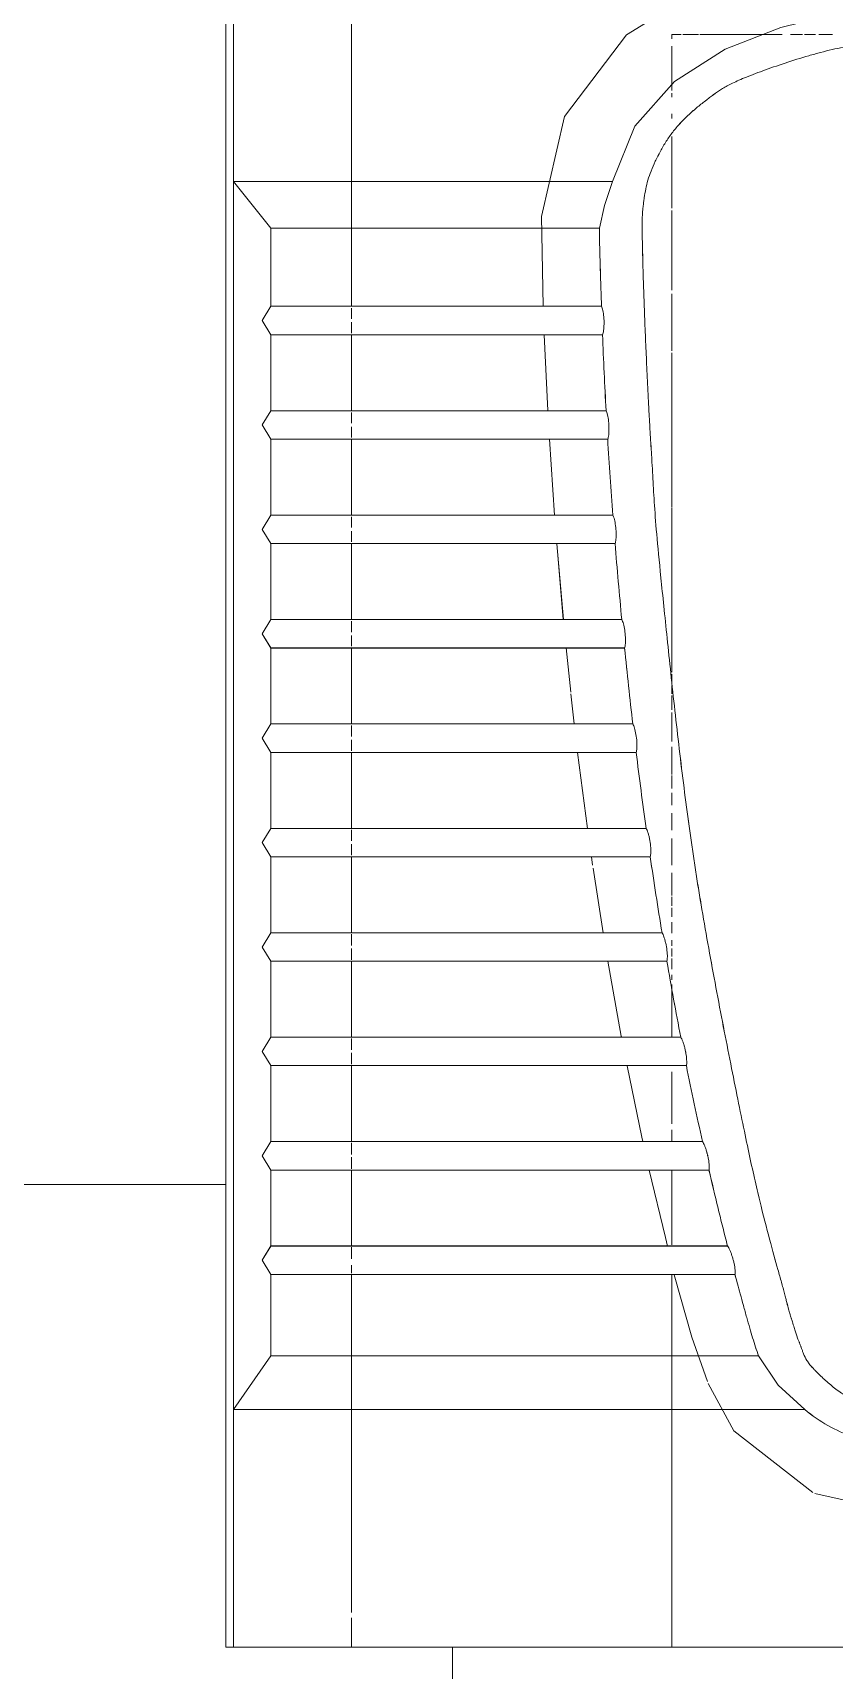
# Model space of a CAD drawing. Header units: millimetres. Extents: x -4000 to 187956, y -58990 to 162485.
# Drawn here: x 1591 to 1847, y 76545 to 77068 of the extents above; entities that cross this region are included whole.
import ezdxf

# ---------------------------------------------------------------- set-up
doc = ezdxf.new("R2010")
doc.units = ezdxf.units.MM
for name, color, linetype, lineweight in [('A-FLOR', 192, 'Continuous', 13), ('A-FLOR-PATT', 8, 'Continuous', 13), ('P-SANR-FIXT', 6, 'Continuous', 9)]:
    doc.layers.add(name, color=color, linetype=linetype, lineweight=lineweight)

# ---------------------------------------------------------------- blocks, each defined once
blk = doc.blocks.new('WCPan-SquattingPan-Vitra-ArkitektSeries-5952 - CMPX502N-V792-0_000')
at = {"layer": 'P-SANR-FIXT', "color": 252}
for p, q in [((-252.96, 212.38), (-252.96, -390.25)), ((-252.96, -390.25), (-250.56, -390.25))]:
    blk.add_line(p, q, dxfattribs=at)
at = {"layer": 'P-SANR-FIXT', "color": 250}
for p, q in [((-250.56, 212.38), (-250.56, 77.95)), ((-238.61, 63.05), (-250.56, 77.95)), ((-250.56, 77.95), (-250.56, -314.32)), ((-250.56, 77.95), (-129.51, 77.95)), ((-133.65, 63.05), (-238.61, 63.05)), ((-238.61, 63.05), (-238.61, 38.12)), ((-133, 38.12), (-238.61, 38.12)), ((-238.61, 29.03), (-132.67, 29.03)), ((-238.61, 29.03), (-238.61, 4.77)), ((-131.54, 4.77), (-238.61, 4.77)), ((-238.61, -4.33), (-131.02, -4.33)), ((-238.61, -4.33), (-238.61, -28.59)), ((-129.37, -28.59), (-238.61, -28.59)), ((-238.61, -37.68), (-128.66, -37.68)), ((-238.61, -37.68), (-238.61, -61.94)), ((-126.53, -61.94), (-238.61, -61.94)), ((-238.61, -71.04), (-125.64, -71.04)), ((-238.61, -71.04), (-238.61, -95.3)), ((-123, -95.3), (-238.61, -95.3)), ((-238.61, -104.39), (-121.92, -104.39)), ((-238.61, -104.39), (-238.61, -128.65)), ((-118.74, -128.65), (-238.61, -128.65)), ((-238.61, -137.74), (-117.44, -137.74)), ((-238.61, -137.74), (-238.61, -162)), ((-113.66, -162), (-238.61, -162)), ((-238.61, -171.1), (-112.13, -171.1)), ((-238.61, -195.36), (-238.61, -171.1)), ((-107.69, -195.36), (-238.61, -195.36)), ((-238.61, -204.45), (-105.9, -204.45)), ((-238.61, -204.45), (-238.61, -228.71)), ((-100.75, -228.71), (-238.61, -228.71)), ((-238.61, -237.81), (-98.67, -237.81)), ((-238.61, -237.81), (-238.61, -262.07)), ((-92.74, -262.07), (-238.61, -262.07)), ((-238.61, -271.16), (-90.37, -271.16)), ((-238.61, -271.16), (-238.61, -297.17)), ((-250.56, -314.32), (-238.61, -297.17)), ((-238.61, -297.17), (-82.82, -297.17)), ((-250.56, -390.25), (-250.56, -314.32)), ((-250.56, -314.32), (-68.02, -314.32)), ((250.56, -390.25), (-250.56, -390.25))]:
    blk.add_line(p, q, dxfattribs=at)
at = {"layer": 'P-SANR-FIXT', "color": 253}
for p, q in [((-212.88, 38.12), (-212.88, 199.94)), ((-110.49, 92.35), (-110.49, 78.62)), ((-110.49, 78.62), (-110.49, 69.46)), ((-110.49, 68.7), (-110.49, 43.23)), ((-110.49, 42.11), (-110.49, 23.87)), ((-212.88, 34.16), (-212.88, 37.56)), ((-212.88, 29.59), (-212.88, 33)), ((-212.88, 4.77), (-212.88, 29.03)), ((-150.15, 4.79), (-151.27, 29.02)), ((-110.49, 23.26), (-110.49, -26.01)), ((-212.88, 0.8), (-212.88, 4.22)), ((-212.88, -3.77), (-212.88, -0.35)), ((-212.88, -28.59), (-212.88, -4.33)), ((-148.01, -28.61), (-149.63, -4.32)), ((-212.88, -32.57), (-212.88, -29.13)), ((-110.49, -26.21), (-110.49, -78.73)), ((-212.88, -37.13), (-212.88, -33.69)), ((-212.88, -61.94), (-212.88, -37.68)), ((-145.19, -61.94), (-147.31, -37.71)), ((-212.88, -65.93), (-212.88, -62.47)), ((-212.88, -70.5), (-212.88, -67.03)), ((-212.88, -95.3), (-212.88, -71.04)), ((-142.84, -85.13), (-144.31, -71.03)), ((-141.71, -95.3), (-142.79, -85.63)), ((-212.88, -99.3), (-212.88, -95.8)), ((-212.88, -103.87), (-212.88, -100.36)), ((-212.88, -128.65), (-212.88, -104.39)), ((-137.5, -128.65), (-140.63, -104.4)), ((-212.88, -132.68), (-212.88, -129.14)), ((-212.88, -137.24), (-212.88, -133.7)), ((-212.88, -162), (-212.88, -137.74)), ((-135.84, -140.38), (-136.22, -137.75)), ((-132.5, -162.01), (-135.69, -141.39)), ((-212.88, -166.05), (-212.88, -162.47)), ((-212.88, -170.61), (-212.88, -167.03)), ((-212.88, -195.13), (-212.88, -171.1)), ((-212.88, -199.43), (-212.88, -195.8)), ((-212.88, -203.99), (-212.88, -200.36)), ((-212.88, -228.71), (-212.88, -204.45)), ((-212.88, -232.8), (-212.88, -229.13)), ((-212.88, -237.36), (-212.88, -233.69)), ((-212.88, -262.07), (-212.88, -237.81)), ((-212.88, -266.18), (-212.88, -262.47)), ((-212.88, -270.74), (-212.88, -268.13)), ((-212.88, -379.12), (-212.88, -271.16)), ((-110.49, -271.16), (-110.49, -304.54)), ((-110.49, -304.63), (-110.49, -390.25)), ((-212.88, -390.25), (-212.88, -380.81))]:
    blk.add_line(p, q, dxfattribs=at)
at = {"layer": 'P-SANR-FIXT', "color": 254}
for p, q in [((-110.49, 124.95), (-110.49, 123.57)), ((-110.49, 124.95), (-107.53, 124.95)), ((-110.49, 121.25), (-110.49, 109)), ((-107.06, 124.95), (-102.01, 124.95)), ((-101.59, 124.95), (-75.34, 124.95)), ((-72.67, 124.95), (-68.79, 124.95)), ((-68.19, 124.95), (-64.64, 124.95)), ((-63.54, 124.95), (-59.19, 124.95)), ((-110.49, 108.75), (-110.49, 107.04)), ((-110.49, 106.17), (-110.49, 104.9)), ((-110.49, 99.61), (-110.49, 98.13)), ((-110.49, -79.39), (-110.49, -81.79)), ((-110.49, -82.98), (-110.49, -85.63)), ((-110.49, -86.21), (-110.49, -90.81)), ((-110.49, -91.6), (-110.49, -100.9)), ((-110.49, -102.62), (-110.49, -111.48)), ((-110.49, -111.78), (-110.49, -115.92)), ((-110.49, -117.29), (-110.49, -121.28)), ((-110.49, -123.78), (-110.49, -129.27)), ((-110.49, -131.88), (-110.49, -140.37)), ((-110.49, -142.85), (-110.49, -150.05)), ((-110.49, -150.57), (-110.49, -153.42)), ((-110.49, -154.08), (-110.49, -156.95)), ((-110.49, -158.63), (-110.49, -162.15)), ((-110.49, -164.33), (-110.49, -166.2)), ((-110.49, -167.05), (-110.49, -169.56)), ((-110.49, -170.26), (-110.49, -171.53)), ((-110.49, -171.53), (-110.49, -173.64)), ((-110.49, -175.41), (-110.49, -177.07)), ((-110.49, -178.52), (-110.49, -179.97)), ((-110.49, -180.29), (-110.49, -195.13)), ((-110.49, -206.41), (-110.49, -223.02)), ((-110.49, -225), (-110.49, -228.71)), ((-110.49, -237.81), (-110.49, -261.67)), ((-212.88, -390.25), (-252.96, -390.25)), ((-110.49, -390.25), (-212.88, -390.25)), ((-110.49, -390.25), (110.55, -390.25))]:
    blk.add_line(p, q, dxfattribs=at)
at = {"layer": 'P-SANR-FIXT', "color": 253, "flags": 128}
for points in [[(-151.63, 38.12), (-152.19, 66.81), (-144.85, 98.72), (-125.05, 124.81), (-97.11, 142.05), (-66.3, 151.6)], [(-126.66, -195.13), (-126.68, -195.02), (-130.99, -171.1)], [(-119.78, -228.72), (-120.1, -227.29), (-124.85, -204.47)], [(-111.93, -262.08), (-112.6, -259.38), (-117.74, -237.83)], [(-99.18, -305.32), (-104.14, -291.23), (-109.75, -271.26)], [(-65.5, -340.78), (-90.77, -321.15), (-98.92, -305.98)], [(0.01, -348.78), (-32.91, -348.27), (-64.9, -341.07)]]:
    blk.add_lwpolyline(points, dxfattribs=at)
at = {"layer": 'P-SANR-FIXT', "color": 250, "flags": 128}
for points in [[(0, 136.38), (-19.05, 135.95), (-38.22, 134.5), (-57.15, 131.73), (-75.73, 127.21), (-93.56, 120.23), (-109.64, 109.96), (-122.31, 95.64), (-129.51, 77.95)], [(-129.51, 77.95), (-132.07, 70.29), (-133.65, 63.06)], [(-238.61, 38.12), (-241.4, 33.57), (-238.61, 29.03)], [(-238.61, 4.77), (-241.4, 0.22), (-238.61, -4.33)], [(-238.61, -28.59), (-241.4, -33.13), (-238.61, -37.68)], [(-238.61, -61.94), (-241.4, -66.49), (-238.61, -71.04)], [(-238.61, -95.3), (-241.4, -99.84), (-238.61, -104.39)], [(-238.61, -128.65), (-241.4, -133.2), (-238.61, -137.74)], [(-238.61, -162), (-241.4, -166.55), (-238.61, -171.1)], [(-238.61, -195.36), (-241.4, -199.91), (-238.61, -204.45)], [(-238.61, -228.71), (-241.4, -233.26), (-238.61, -237.81)], [(-238.61, -262.07), (-241.4, -266.61), (-238.61, -271.16)], [(-82.82, -297.17), (-76.59, -306.5), (-68.03, -314.31)]]:
    blk.add_lwpolyline(points, dxfattribs=at)
at = {"layer": 'P-SANR-FIXT', "color": 250}
for points, knots in [([(0, -316.53), (-2.57, -316.65), (-6.63, -316.75), (-12.49, -316.73), (-17.03, -316.62), (-22.03, -316.49), (-27.44, -316.33), (-31.89, -316.08), (-35.25, -315.76), (-37.21, -315.49), (-38.69, -315.25), (-40.15, -315), (-42.63, -314.54), (-45.97, -313.77), (-49.1, -312.78), (-51.51, -311.78), (-53.28, -310.94), (-55.05, -309.93), (-57.41, -308.36), (-60.28, -306.11), (-62.85, -303.76), (-64.39, -302.23), (-65.18, -301.4), (-65.73, -300.82), (-66.22, -300.25), (-66.81, -299.51), (-67.67, -298.23), (-68.35, -296.82), (-68.87, -295.48), (-69.15, -294.67), (-69.37, -294.04), (-69.54, -293.58), (-69.69, -293.2), (-69.81, -292.91), (-69.94, -292.61), (-70.09, -292.26), (-70.31, -291.73), (-70.54, -291.12), (-70.78, -290.45), (-70.99, -289.81), (-71.19, -289.15), (-71.39, -288.44), (-71.61, -287.68), (-71.89, -286.73), (-72.14, -285.92), (-72.3, -285.45), (-72.45, -285.02), (-72.63, -284.48), (-72.87, -283.64), (-73.24, -282.3), (-73.68, -280.62), (-74.15, -278.85), (-74.56, -277.26), (-75.02, -275.49), (-75.69, -273.02), (-77.01, -268.32), (-79.26, -260.33), (-81.89, -250.19), (-84.17, -240.47), (-85.92, -232.4), (-87.84, -223.11), (-90.01, -212.53), (-92.31, -201.03), (-94.68, -188.88), (-97.05, -176.38), (-99.34, -163.8), (-101.12, -153.5), (-102.43, -145.49), (-103.34, -139.7), (-104.2, -133.91), (-105.33, -125.94), (-106.67, -115.71), (-108.18, -103.26), (-110.06, -86.83), (-112.11, -67.27), (-114.14, -47.68), (-115.47, -34.04), (-116.07, -25.77), (-116.42, -20.03), (-116.64, -15.92), (-116.84, -12.43), (-117.01, -9.49), (-117.15, -7.15), (-117.31, -4.76), (-117.5, -1.64), (-117.72, 2.21), (-117.96, 6.71), (-118.26, 12.58), (-118.59, 19.7), (-118.95, 27.84), (-119.28, 36.03), (-119.56, 44.17), (-119.79, 51.56), (-119.92, 57.74), (-120.01, 61.98), (-120.06, 64.86), (-120, 66.8), (-119.87, 68.43), (-119.72, 69.84), (-119.54, 71.34), (-119.29, 73.25), (-118.9, 75.6), (-118.22, 78.41), (-117.23, 81.3), (-115.87, 84.42), (-114.24, 87.67), (-112.35, 90.87), (-110.28, 93.84), (-107.97, 96.54), (-105.41, 99.11), (-103.13, 101.12), (-101.25, 102.65), (-100.05, 103.57), (-99.12, 104.27), (-98.24, 104.94), (-96.78, 106.05), (-94.76, 107.48), (-91.77, 109.17), (-87.62, 111.02), (-81.64, 113.31), (-74.48, 115.82), (-68.07, 117.83), (-62.99, 119.24), (-59.33, 120.14), (-55.74, 120.91), (-50.87, 121.81), (-44.72, 122.74), (-37.27, 123.6), (-29.83, 124.31), (-22.41, 124.89), (-12.48, 125.39), (-5, 125.49), (0, 125.43)], [-1, -1, -1, -1, -0.97619, -0.964286, -0.952381, -0.940476, -0.928571, -0.916667, -0.910714, -0.904762, -0.901786, -0.89881, -0.892857, -0.880952, -0.869048, -0.863095, -0.857143, -0.85119, -0.845238, -0.833333, -0.821429, -0.815476, -0.8125, -0.809524, -0.806548, -0.803571, -0.797619, -0.785714, -0.779762, -0.77381, -0.770833, -0.767857, -0.764881, -0.763393, -0.761905, -0.758929, -0.755952, -0.75, -0.744048, -0.738095, -0.732143, -0.72619, -0.720238, -0.714286, -0.708333, -0.702381, -0.696429, -0.690476, -0.684524, -0.678571, -0.672619, -0.669643, -0.666667, -0.66369, -0.660714, -0.654762, -0.642857, -0.630952, -0.625, -0.619048, -0.613095, -0.607143, -0.60119, -0.595238, -0.589286, -0.583333, -0.577381, -0.574405, -0.571429, -0.568452, -0.565476, -0.559524, -0.553571, -0.547619, -0.535714, -0.52381, -0.511905, -0.5, -0.494048, -0.488095, -0.482143, -0.479167, -0.47619, -0.473214, -0.470238, -0.464286, -0.458333, -0.452381, -0.440476, -0.428571, -0.416667, -0.404762, -0.392857, -0.380952, -0.369048, -0.357143, -0.345238, -0.339286, -0.333333, -0.327381, -0.321429, -0.309524, -0.297619, -0.285714, -0.27381, -0.261905, -0.25, -0.238095, -0.22619, -0.214286, -0.202381, -0.196429, -0.190476, -0.1875, -0.184524, -0.178571, -0.166667, -0.154762, -0.142857, -0.130952, -0.119048, -0.107143, -0.10119, -0.095238, -0.089286, -0.083333, -0.071429, -0.059524, -0.047619, -0.035714, -0.02381, 0, 0, 0, 0]), ([(-133.65, 63.06), (-133.65, 61.03), (-133.61, 58.03), (-133.49, 53.87), (-133.37, 49.49), (-133.2, 44.17), (-133.07, 40.1), (-133, 38.12)], [0, 0, 0, 0, 0.25, 0.375, 0.5, 0.75, 1, 1, 1, 1]), ([(-132.67, 29.03), (-132.53, 29.34), (-132.3, 30.29), (-132.15, 32.41), (-132.24, 34.77), (-132.49, 36.52), (-132.77, 37.58), (-132.92, 37.97), (-133, 38.12)], [0, 0, 0, 0, 0.2, 0.4, 0.6, 0.8, 0.9, 1, 1, 1, 1]), ([(-131.02, -4.33), (-130.88, -4.01), (-130.67, -3.06), (-130.57, -0.94), (-130.71, 1.43), (-131, 3.17), (-131.29, 4.22), (-131.45, 4.61), (-131.54, 4.77)], [0, 0, 0, 0, 0.2, 0.4, 0.6, 0.8, 0.9, 1, 1, 1, 1]), ([(-128.66, -37.68), (-128.54, -37.37), (-128.35, -36.41), (-128.29, -34.28), (-128.48, -31.92), (-128.8, -30.18), (-129.12, -29.13), (-129.29, -28.74), (-129.37, -28.59)], [0, 0, 0, 0, 0.2, 0.4, 0.6, 0.8, 0.9, 1, 1, 1, 1]), ([(-125.64, -71.04), (-125.52, -70.72), (-125.34, -69.76), (-125.33, -67.63), (-125.56, -65.26), (-125.92, -63.53), (-126.26, -62.49), (-126.44, -62.1), (-126.53, -61.94)], [0, 0, 0, 0, 0.2, 0.4, 0.6, 0.8, 0.9, 1, 1, 1, 1]), ([(-121.92, -104.39), (-121.8, -104.07), (-121.65, -103.11), (-121.68, -100.97), (-121.97, -98.61), (-122.36, -96.88), (-122.73, -95.84), (-122.91, -95.45), (-123, -95.3)], [0, 0, 0, 0, 0.2, 0.4, 0.6, 0.8, 0.9, 1, 1, 1, 1]), ([(-117.44, -137.74), (-117.33, -137.43), (-117.2, -136.46), (-117.28, -134.31), (-117.57, -132.35), (-117.89, -130.92), (-118.16, -129.97), (-118.45, -129.19), (-118.64, -128.81), (-118.74, -128.65)], [0, 0, 0, 0, 0.2, 0.4, 0.6, 0.7, 0.8, 0.9, 1, 1, 1, 1]), ([(-112.13, -171.1), (-112.03, -170.78), (-111.92, -169.81), (-112.06, -167.65), (-112.4, -165.69), (-112.75, -164.27), (-113.05, -163.33), (-113.36, -162.55), (-113.56, -162.16), (-113.66, -162)], [0, 0, 0, 0, 0.2, 0.4, 0.6, 0.7, 0.8, 0.9, 1, 1, 1, 1]), ([(-105.9, -204.45), (-105.81, -204.13), (-105.73, -203.15), (-105.9, -201.35), (-106.17, -199.82), (-106.42, -198.68), (-106.72, -197.62), (-107.04, -196.68), (-107.37, -195.9), (-107.59, -195.51), (-107.69, -195.36)], [0, 0, 0, 0, 0.2, 0.4, 0.5, 0.6, 0.7, 0.8, 0.9, 1, 1, 1, 1]), ([(-98.67, -237.81), (-98.59, -237.48), (-98.54, -236.5), (-98.77, -234.69), (-99.08, -233.16), (-99.37, -232.03), (-99.7, -230.97), (-100.05, -230.03), (-100.41, -229.26), (-100.64, -228.87), (-100.75, -228.71)], [0, 0, 0, 0, 0.2, 0.4, 0.5, 0.6, 0.7, 0.8, 0.9, 1, 1, 1, 1]), ([(-98.67, -237.81), (-97.73, -241.85), (-96.29, -247.92), (-94.28, -256.05), (-93.25, -260.12), (-92.74, -262.07)], [0, 0, 0, 0, 0.5, 0.75, 1, 1, 1, 1]), ([(-90.37, -271.16), (-90.29, -270.84), (-90.27, -269.84), (-90.56, -268.03), (-90.93, -266.5), (-91.26, -265.37), (-91.62, -264.32), (-92, -263.39), (-92.39, -262.61), (-92.63, -262.22), (-92.74, -262.07)], [0, 0, 0, 0, 0.2, 0.4, 0.5, 0.6, 0.7, 0.8, 0.9, 1, 1, 1, 1]), ([(-90.36, -271.16), (-90.12, -272.1), (-89.59, -274.06), (-88.71, -277.32), (-87.87, -280.39), (-87.13, -283.06), (-86.45, -285.52), (-85.65, -288.38), (-84.44, -292.51), (-83.52, -295.32), (-82.82, -297.17)], [0, 0, 0, 0, 0.125, 0.25, 0.375, 0.4375, 0.5, 0.625, 0.75, 1, 1, 1, 1]), ([(-68.03, -314.31), (-65.74, -316.27), (-60.79, -319.64), (-52.79, -323.22), (-45.65, -325.2), (-39.97, -326.19), (-35.43, -326.72), (-30.78, -327.09), (-26.09, -327.34), (-21.34, -327.5), (-16.54, -327.58), (-12.03, -327.59), (-6.41, -327.54), (-2.54, -327.48), (0, -327.48)], [0, 0, 0, 0, 0.125, 0.25, 0.375, 0.4375, 0.5, 0.5625, 0.625, 0.6875, 0.75, 0.8125, 0.875, 1, 1, 1, 1])]:
    blk.add_open_spline(points, degree=3, knots=knots, dxfattribs=at)
for points in [[(-132.67, 29.03), (-132.51, 24.99), (-132.16, 16.9), (-131.75, 8.81), (-131.54, 4.77)], [(-131.02, -4.33), (-130.78, -8.36), (-130.26, -16.46), (-129.68, -24.55), (-129.37, -28.59)], [(-128.66, -37.68), (-128.34, -41.67), (-127.65, -49.83), (-126.91, -57.92), (-126.53, -61.94)], [(-125.64, -71.04), (-125.23, -75.08), (-124.38, -83.17), (-123.47, -91.26), (-123, -95.3)], [(-121.92, -104.39), (-121.42, -108.44), (-120.4, -116.53), (-119.3, -124.61), (-118.74, -128.65)], [(-117.44, -137.75), (-116.85, -141.8), (-115.62, -149.89), (-114.33, -157.97), (-113.66, -162.01)], [(-112.13, -171.1), (-111.43, -175.15), (-109.99, -183.25), (-108.47, -191.32), (-107.69, -195.36)], [(-105.9, -204.45), (-105.08, -208.51), (-103.41, -216.6), (-101.65, -224.68), (-100.75, -228.71)]]:
    blk.add_open_spline(points, degree=3, dxfattribs=at)
blk = doc.blocks.new('CMF2_NHAXUONG_A_rvt-1-0_000')
at = {"layer": 'A-FLOR-PATT', "lineweight": 9}
h = blk.add_hatch(dxfattribs=at)
h.set_pattern_fill('FP_26', color=252, style=0, pattern_type=2)
h.set_pattern_definition([(270, (159525.1, 137899.7), (600, 4e-14), []), (0, (159525.1, 137899.7), (0, 600), [])])
h.paths.add_polyline_path([(153350, 499.64), (154799.88, 499.64), (154799.88, 5749.54), (153550, 5749.54), (153550, 4899.28), (153349.79, 4899.28), (153349.99, 751.94)])
h.paths.add_polyline_path([(160850.16, 499.64), (165000, 499.64), (165000, 999.28), (165499.79, 999.28), (165499.79, 1749.49), (160850.16, 1749.49), (160850.16, 751.94)])
h.paths.add_polyline_path([(161612.4, 692.63), (161106.49, 692.63), (161106.49, 1295.25), (161612.4, 1295.25), (161612.4, 751.94)])
h.paths.add_polyline_path([(162656.18, 692.63), (162150.27, 692.63), (162150.27, 1295.25), (162656.18, 1295.25), (162656.18, 751.94)])
h.paths.add_polyline_path([(164268.71, 692.63), (164268.71, 1295.25), (164774.62, 1295.25), (164774.62, 692.63)])
h.paths.add_polyline_path([(163221.93, 692.63), (163221.93, 1295.25), (163727.84, 1295.25), (163727.84, 692.63)])
h.paths.add_polyline_path([(153537.16, 761.69), (153537.16, 1267.6), (154139.79, 1267.6), (154139.79, 761.69), (153612.16, 761.69)])
h.paths.add_polyline_path([(153537.16, 1846.69), (153537.16, 2352.6), (154139.79, 2352.6), (154139.79, 1846.69), (153612.16, 1846.69)])
h.paths.add_polyline_path([(154139.79, 2871.7), (153537.16, 2871.7), (153537.16, 3377.61), (154139.79, 3377.61), (154139.79, 2942)])
h.paths.add_polyline_path([(162682.15, 3699.39), (165499.79, 3699.39), (165499.79, 4949.58), (162649.89, 4949.58), (162649.89, 3699.39)])
h.paths.add_polyline_path([(154139.79, 3896.7), (153537.16, 3896.7), (153537.16, 4402.61), (154139.79, 4402.04), (154139.79, 3964.03)])
h.paths.add_polyline_path([(163957.63, 4154.6), (163821.93, 4154.6), (163821.93, 4757.22), (164327.84, 4757.22), (164327.84, 4154.6), (164099.33, 4154.6)])
h.paths.add_polyline_path([(164771.93, 4154.6), (164771.93, 4757.22), (165277.84, 4757.22), (165277.84, 4154.6), (164949.66, 4154.6)])
h.paths.add_polyline_path([(153895.61, 4921.7), (153737.16, 4921.7), (153737.16, 5427.61), (154339.79, 5427.61), (154339.79, 4921.7), (154179.05, 4921.7)])
h.paths.add_polyline_path([(78549.79, 5349.52), (80774.79, 5349.52), (80774.79, 6362.02), (78549.79, 6362.02), (78549.79, 5424.09)])
h.paths.add_polyline_path([(80974.79, 5349.52), (82224.79, 5349.52), (82224.79, 7249.52), (80974.79, 7249.52), (80974.79, 5424.09)])
h.paths.add_polyline_path([(80587.16, 5565.67), (79984.54, 5565.67), (79984.54, 6071.58), (80587.16, 6071.58), (80587.16, 5716.1)])
h.paths.add_polyline_path([(81335.71, 5565.67), (81163.49, 5565.67), (81163.49, 6071.58), (81766.12, 6071.58), (81766.12, 5565.67), (81619.15, 5565.67)])
h.paths.add_polyline_path([(81163.49, 6528.17), (81163.49, 7034.08), (81766.12, 7034.08), (81766.12, 6528.17), (81619.15, 6528.17)])
h.paths.add_polyline_path([(556.14, 15799.64), (4199.78, 15799.64), (4199.78, 17049.64), (499.79, 17049.64), (499.79, 15799.64)])
h.paths.add_polyline_path([(1621.83, 15990.17), (1621.83, 16592.79), (2127.74, 16592.79), (2127.74, 15990.17), (1689.88, 15990.17)])
h.paths.add_polyline_path([(2681.91, 15990.17), (2546.83, 15990.17), (2546.83, 16592.79), (3052.74, 16592.79), (3052.74, 15990.17), (2823.63, 15990.17)])
h.paths.add_polyline_path([(3673.95, 15990.17), (3471.83, 15990.17), (3471.83, 16592.79), (3977.74, 16592.79), (3977.74, 15990.17), (3815.66, 15990.17)])
h.paths.add_polyline_path([(4199.78, 18499.58), (4199.78, 19749.58), (499.79, 19749.58), (499.79, 18499.58), (3957.38, 18499.58)])
h.paths.add_polyline_path([(2546.83, 18954.69), (2546.83, 19557.32), (3052.74, 19557.32), (3052.74, 18954.69), (2823.63, 18954.69)])
h.paths.add_polyline_path([(1973.32, 18954.69), (1621.83, 18954.69), (1621.83, 19557.32), (2127.74, 19557.32), (2127.74, 18954.69)])
h.paths.add_polyline_path([(1202.74, 18954.69), (696.83, 18954.69), (696.83, 19557.32), (1202.74, 19557.32), (1202.74, 19148.52)])
h.paths.add_polyline_path([(1689.88, 19949.58), (4199.78, 19949.58), (4199.78, 21199.58), (499.79, 21199.58), (499.79, 19949.58), (1123.01, 19949.58)])
h.paths.add_polyline_path([(696.83, 20137.56), (696.83, 20740.19), (1202.74, 20740.19), (1202.74, 20137.56), (839.57, 20137.56)])
h.paths.add_polyline_path([(3471.83, 20137.56), (3471.83, 20740.19), (3977.74, 20740.19), (3977.74, 20137.56), (3673.95, 20137.56)])
h.paths.add_polyline_path([(2127.74, 20137.56), (1621.83, 20137.56), (1621.83, 20740.19), (2127.74, 20740.19), (2127.74, 20170.56)])
h.paths.add_polyline_path([(3052.74, 20137.56), (2546.83, 20137.56), (2546.83, 20740.19), (3052.74, 20740.19), (3052.74, 20170.56)])
h.paths.add_polyline_path([(163249.04, 76099.64), (165500.21, 76099.64), (165500.21, 77349.64), (161850.21, 77349.64), (161850.21, 76099.64), (162682.15, 76099.64)])
h.paths.add_polyline_path([(1689.88, 76099.64), (4149.79, 76099.64), (4149.79, 77349.64), (499.79, 77349.64), (499.79, 76099.64), (1123.01, 76099.64)])
h.paths.add_polyline_path([(2590.58, 76552.26), (2590.58, 77154.88), (3096.49, 77154.88), (3096.49, 76552.26), (2681.91, 76552.26)])
h.paths.add_polyline_path([(1831.6, 76552.26), (1653.08, 76552.26), (1653.08, 77154.88), (2158.99, 77154.88), (2158.99, 76552.26), (1973.32, 76552.26)])
h.paths.add_polyline_path([(715.58, 76552.26), (715.58, 77154.88), (1221.49, 77154.88), (1221.49, 76552.26), (839.57, 76552.26)])
h.paths.add_polyline_path([(3815.66, 76552.26), (3528.08, 76552.26), (3528.08, 77154.88), (4033.99, 77154.88), (4033.99, 76552.26), (3957.38, 76552.26)])
h.paths.add_polyline_path([(163957.63, 76557.26), (163881.01, 76557.26), (163881.01, 77159.88), (164386.92, 77159.88), (164386.92, 76557.26), (164099.33, 76557.26)])
h.paths.add_polyline_path([(165091.39, 76557.26), (164797.26, 76557.26), (164797.26, 77159.88), (165303.17, 77159.88), (165303.17, 76557.26), (165233.11, 76557.26)])
h.paths.add_polyline_path([(162257, 76557.26), (162047.26, 76557.26), (162047.26, 77159.88), (162553.17, 77159.88), (162553.17, 76557.26), (162398.7, 76557.26)])
h.paths.add_polyline_path([(162968.51, 76557.26), (162968.51, 77159.88), (163474.42, 77159.88), (163474.42, 76557.26), (163107.31, 76557.26)])
h.paths.add_polyline_path([(499.79, 77549.64), (4149.79, 77549.64), (4149.79, 78799.69), (499.79, 78799.69), (499.79, 77842.41)])
h.paths.add_polyline_path([(165500.21, 77549.64), (165500.21, 78799.64), (161850.21, 78799.64), (161850.21, 77549.64), (164949.66, 77549.64)])
h.paths.add_polyline_path([(715.58, 77737.63), (715.58, 78340.25), (1221.49, 78340.25), (1221.49, 77737.63), (839.57, 77737.63)])
h.paths.add_polyline_path([(1653.08, 77737.63), (1653.08, 78340.25), (2158.99, 78340.25), (2158.99, 77737.63), (1689.88, 77737.63)])
h.paths.add_polyline_path([(2590.58, 77737.63), (2590.58, 78340.25), (3096.49, 78340.25), (3096.49, 77737.63), (2681.91, 77737.63)])
h.paths.add_polyline_path([(165233.11, 77742.62), (164778.51, 77742.62), (164778.51, 78345.25), (165284.42, 78345.25), (165284.42, 77742.62)])
h.paths.add_polyline_path([(162903.51, 77742.62), (162903.51, 78345.25), (163409.42, 78345.25), (163409.42, 77742.62), (162965.59, 77742.62)])
h.paths.add_polyline_path([(164346.92, 77742.62), (163841.01, 77742.62), (163841.01, 78345.25), (164346.92, 78345.25), (164346.92, 77842.41)])
h.paths.add_polyline_path([(161850.21, 80349.64), (165500.21, 80349.64), (165499.79, 81099.2), (165000, 81099.2), (165000, 81599.64), (161850.21, 81599.64), (161850.21, 80762.51)])
h.paths.add_polyline_path([(4149.79, 80349.64), (4149.79, 81599.55), (1000, 81599.55), (1000, 81099.2), (499.79, 81099.2), (500, 80350.4), (3957.38, 80349.68)])
h.paths.add_polyline_path([(163107.31, 80794.78), (162972.26, 80794.78), (162972.26, 81397.4), (163478.17, 81397.4), (163478.17, 80794.78), (163249.04, 80794.78)])
h.paths.add_polyline_path([(164398.17, 80794.78), (163892.26, 80794.78), (163892.26, 81397.4), (164398.17, 81397.4), (164398.17, 81054.52)])
h.paths.add_polyline_path([(162556.92, 80806.9), (162051.01, 80806.9), (162051.01, 81409.52), (162556.92, 81409.52), (162556.92, 80908.51)])
h.paths.add_polyline_path([(2965.35, 80820.03), (2515.58, 80820.03), (2515.58, 81422.65), (3021.49, 81422.65), (3021.49, 80820.03)])
h.paths.add_polyline_path([(1973.32, 80820.03), (1595.58, 80820.03), (1595.58, 81422.65), (2101.49, 81422.65), (2101.49, 80820.03)])
h.paths.add_polyline_path([(3448.08, 80820.03), (3448.08, 81422.65), (3953.99, 81422.65), (3953.99, 80820.03), (3532.22, 80820.03)])
h.paths.add_polyline_path([(85450, 134849.41), (87450, 134849.41), (87450, 135849.41), (85450, 135849.41), (85450, 135076.24)])
h.paths.add_polyline_path([(83319.78, 134849.41), (85250, 134849.41), (85250, 135849.41), (83250, 135849.41), (83250, 134849.41)])
h.paths.add_polyline_path([(85020.39, 135046.45), (84644.32, 135046.45), (84644.32, 135552.36), (85246.95, 135552.36), (85246.95, 135046.45)])
h.paths.add_polyline_path([(85862.19, 135048.95), (85862.19, 135554.86), (86464.82, 135554.86), (86464.82, 135048.95), (86154.14, 135048.95)])
h.paths.add_polyline_path([(11893.62, 135099.65), (12449.79, 135099.65), (12449.79, 140699.64), (11199.68, 140699.64), (11199.68, 135099.65), (11326.75, 135099.65)])
h.paths.add_polyline_path([(153549.79, 135099.75), (154799.68, 135099.75), (154799.68, 140699.64), (153549.79, 140699.64), (153549.79, 136244.28)])
h.paths.add_polyline_path([(11659.54, 135313.72), (11659.54, 135819.63), (12262.16, 135819.63), (12262.16, 135313.72), (11893.62, 135313.72)])
h.paths.add_polyline_path([(153895.61, 135313.72), (153742.07, 135313.72), (153742.07, 135819.63), (154344.69, 135819.63), (154344.69, 135313.72), (154037.33, 135313.72)])
h.paths.add_polyline_path([(163815.91, 135999.54), (165500.12, 135999.54), (165500.12, 137249.82), (162649.79, 137249.82), (162649.79, 135999.54)])
h.paths.add_polyline_path([(2823.63, 135999.54), (3349.79, 135999.54), (3349.79, 137249.81), (499.88, 137249.81), (499.88, 135999.54), (1689.88, 135999.54)])
h.paths.add_polyline_path([(1671.83, 136187.79), (1671.83, 136790.41), (2177.74, 136790.41), (2177.74, 136187.79), (1689.88, 136187.79)])
h.paths.add_polyline_path([(721.83, 136187.79), (721.83, 136790.41), (1227.74, 136790.41), (1227.74, 136187.79)])
h.paths.add_polyline_path([(164771.83, 136192.96), (164771.83, 136795.59), (165277.74, 136795.59), (165277.74, 136192.96), (164949.66, 136192.96)])
h.paths.add_polyline_path([(163821.83, 136192.96), (163821.83, 136795.59), (164327.74, 136795.59), (164327.74, 136192.96)])
h.paths.add_polyline_path([(12177.05, 136247.06), (11659.54, 136247.06), (11659.54, 136752.97), (12262.16, 136752.97), (12262.16, 136247.06)])
h.paths.add_polyline_path([(154037.33, 136247.06), (153742.07, 136247.06), (153742.07, 136752.97), (154344.69, 136752.97), (154344.69, 136247.06), (154179.05, 136247.06)])
h.paths.add_polyline_path([(12177.05, 137180.39), (11659.54, 137180.39), (11659.54, 137686.3), (12262.16, 137686.3), (12262.16, 137180.39)])
h.paths.add_polyline_path([(154179.05, 137180.39), (153742.07, 137180.39), (153742.07, 137686.3), (154344.69, 137686.3), (154344.69, 137180.39)])
h.paths.add_polyline_path([(12262.16, 138113.72), (11659.54, 138113.72), (11659.54, 138619.63), (12262.16, 138619.63), (12262.16, 138288.34)])
h.paths.add_polyline_path([(154344.69, 138113.72), (153742.07, 138113.72), (153742.07, 138619.63), (154344.69, 138619.63), (154344.69, 138142.34)])
h.paths.add_polyline_path([(12262.16, 139047.05), (11659.54, 139047.05), (11659.54, 139552.96), (12262.16, 139552.96), (12262.16, 139164.37)])
h.paths.add_polyline_path([(154179.05, 139047.05), (153742.07, 139047.05), (153742.07, 139552.96), (154344.69, 139552.96), (154344.69, 139047.05)])
h.paths.add_polyline_path([(165500.37, 139449.5), (165500.37, 140699.66), (161049.79, 140699.66), (161049.79, 139449.5), (164949.66, 139449.5)])
h.paths.add_polyline_path([(499.79, 139449.73), (4949.79, 139449.74), (4949.79, 139699.28), (4900, 139699.28), (4900, 140699.64), (1000, 140699.64), (1000, 140199.28), (499.79, 140199.28)])
h.paths.add_polyline_path([(161690.13, 139909.76), (161331.63, 139909.76), (161331.63, 140512.38), (161837.54, 140512.38), (161837.54, 139909.76), (161831.85, 139909.76)])
h.paths.add_polyline_path([(163390.76, 139909.76), (163287.88, 139909.76), (163287.88, 140512.38), (163793.79, 140512.38), (163793.79, 139909.76), (163532.48, 139909.76)])
h.paths.add_polyline_path([(162812.75, 139909.76), (162306.83, 139909.76), (162306.83, 140512.38), (162812.75, 140512.38), (162812.75, 140040.4)])
h.paths.add_polyline_path([(164777.52, 139909.76), (164271.61, 139909.76), (164271.61, 140512.38), (164777.52, 140512.38), (164777.52, 140040.4)])
h.paths.add_polyline_path([(1727.96, 139915.76), (1222.05, 139915.76), (1222.05, 140518.38), (1727.96, 140518.38), (1727.96, 140040.4)])
h.paths.add_polyline_path([(3181.83, 139915.76), (3181.83, 140518.38), (3687.74, 140518.38), (3687.74, 139915.76), (3248.79, 139915.76)])
h.paths.add_polyline_path([(2398.48, 139915.76), (2171.83, 139915.76), (2171.83, 140518.38), (2677.74, 140518.38), (2677.74, 139915.76), (2540.2, 139915.76)])
h.paths.add_polyline_path([(4171.83, 139915.76), (4171.83, 140518.38), (4677.74, 140518.38), (4677.74, 139915.76), (4240.82, 139915.76)])
h.paths.add_polyline_path([(12262.16, 139980.38), (11659.54, 139980.38), (11659.54, 140486.29), (12262.16, 140486.29), (12262.16, 140040.4)])
h.paths.add_polyline_path([(154344.69, 139980.38), (153742.07, 139980.38), (153742.07, 140486.29), (154344.69, 140486.29), (154344.69, 140040.4)])
at = {"layer": 'A-FLOR', "color": 94, "lineweight": 15}
for p, q in [((1653.08, 76552.26), (1653.08, 77154.88)), ((2158.99, 76552.26), (1653.08, 76552.26))]:
    blk.add_line(p, q, dxfattribs=at)
at = {"layer": 'A-FLOR', "color": 71, "lineweight": 15}
for p, q in [((1653.08, 77154.88), (1653.08, 76552.26)), ((1653.08, 76552.26), (2158.99, 76552.26))]:
    blk.add_line(p, q, dxfattribs=at)
at = {"layer": 'P-SANR-FIXT', "color": 252}
for p, q in [((1653.08, 77154.88), (1653.08, 76552.26)), ((1653.08, 76552.26), (1655.48, 76552.26))]:
    blk.add_line(p, q, dxfattribs=at)
at = {"layer": 'P-SANR-FIXT', "color": 250}
for p, q in [((1655.48, 77154.88), (1655.48, 77020.45)), ((1667.43, 77005.55), (1655.48, 77020.45)), ((1655.48, 77020.45), (1655.48, 76628.18)), ((1655.48, 77020.45), (1776.53, 77020.45)), ((1772.39, 77005.55), (1667.43, 77005.55)), ((1667.43, 77005.55), (1667.43, 76980.63)), ((1773.04, 76980.63), (1667.43, 76980.63)), ((1667.43, 76971.53), (1773.37, 76971.53)), ((1667.43, 76971.53), (1667.43, 76947.27)), ((1774.5, 76947.27), (1667.43, 76947.27)), ((1667.43, 76938.18), (1775.02, 76938.18)), ((1667.43, 76938.18), (1667.43, 76913.92)), ((1776.66, 76913.92), (1667.43, 76913.92)), ((1667.43, 76904.82), (1777.37, 76904.82)), ((1667.43, 76904.82), (1667.43, 76880.56)), ((1779.51, 76880.56), (1667.43, 76880.56)), ((1667.43, 76871.47), (1780.4, 76871.47)), ((1667.43, 76871.47), (1667.43, 76847.21)), ((1783.03, 76847.21), (1667.43, 76847.21)), ((1667.43, 76838.11), (1784.12, 76838.11)), ((1667.43, 76838.11), (1667.43, 76813.85)), ((1787.3, 76813.85), (1667.43, 76813.85)), ((1667.43, 76804.76), (1788.6, 76804.76)), ((1667.43, 76804.76), (1667.43, 76780.5)), ((1792.38, 76780.5), (1667.43, 76780.5)), ((1667.43, 76771.4), (1793.91, 76771.4)), ((1667.43, 76747.14), (1667.43, 76771.4)), ((1798.35, 76747.14), (1667.43, 76747.14)), ((1667.43, 76738.05), (1800.14, 76738.05)), ((1667.43, 76738.05), (1667.43, 76713.79)), ((1805.29, 76713.79), (1667.43, 76713.79)), ((1667.43, 76704.7), (1807.36, 76704.7)), ((1667.43, 76704.7), (1667.43, 76680.44)), ((1813.29, 76680.44), (1667.43, 76680.44)), ((1667.43, 76671.34), (1815.67, 76671.34)), ((1667.43, 76671.34), (1667.43, 76645.33)), ((1655.48, 76628.18), (1667.43, 76645.33)), ((1667.43, 76645.33), (1823.22, 76645.33)), ((1655.48, 76552.26), (1655.48, 76628.18)), ((1655.48, 76628.18), (1838.01, 76628.18)), ((2156.6, 76552.26), (1655.48, 76552.26))]:
    blk.add_line(p, q, dxfattribs=at)
at = {"layer": 'P-SANR-FIXT', "color": 253}
for p, q in [((1693.15, 76980.63), (1693.15, 77142.44)), ((1795.54, 77034.85), (1795.54, 77021.13)), ((1795.54, 77021.12), (1795.54, 77011.97)), ((1795.54, 77011.2), (1795.54, 76985.73)), ((1795.54, 76984.62), (1795.54, 76966.37)), ((1693.15, 76976.66), (1693.15, 76980.06)), ((1693.15, 76972.1), (1693.15, 76975.5)), ((1693.15, 76947.27), (1693.15, 76971.53)), ((1755.89, 76947.29), (1754.77, 76971.53)), ((1795.54, 76965.77), (1795.54, 76916.49)), ((1693.15, 76943.3), (1693.15, 76946.72)), ((1693.15, 76938.74), (1693.15, 76942.16)), ((1693.15, 76913.92), (1693.15, 76938.18)), ((1758.03, 76913.9), (1756.4, 76938.19)), ((1795.54, 76916.29), (1795.54, 76863.78)), ((1693.15, 76909.94), (1693.15, 76913.38)), ((1693.15, 76905.37), (1693.15, 76908.82)), ((1693.15, 76880.56), (1693.15, 76904.82)), ((1760.84, 76880.57), (1758.73, 76904.8)), ((1693.15, 76876.57), (1693.15, 76880.04)), ((1693.15, 76872), (1693.15, 76875.48)), ((1693.15, 76847.21), (1693.15, 76871.47)), ((1763.19, 76857.38), (1761.73, 76871.48)), ((1764.33, 76847.2), (1763.25, 76856.87)), ((1693.15, 76843.2), (1693.15, 76846.7)), ((1693.15, 76838.63), (1693.15, 76842.14)), ((1693.15, 76813.85), (1693.15, 76838.11)), ((1768.53, 76813.85), (1765.41, 76838.1)), ((1693.15, 76809.83), (1693.15, 76813.36)), ((1693.15, 76805.26), (1693.15, 76808.81)), ((1693.15, 76780.5), (1693.15, 76804.76)), ((1770.2, 76802.12), (1769.82, 76804.75)), ((1773.54, 76780.5), (1770.35, 76801.11)), ((1693.15, 76776.45), (1693.15, 76780.03)), ((1693.15, 76771.89), (1693.15, 76775.48)), ((1693.15, 76747.38), (1693.15, 76771.4)), ((1693.15, 76743.08), (1693.15, 76746.7)), ((1693.15, 76738.52), (1693.15, 76742.15)), ((1693.15, 76713.79), (1693.15, 76738.05)), ((1693.15, 76709.7), (1693.15, 76713.37)), ((1693.15, 76705.14), (1693.15, 76708.82)), ((1693.15, 76680.44), (1693.15, 76704.7)), ((1693.15, 76676.32), (1693.15, 76680.04)), ((1693.15, 76671.76), (1693.15, 76674.37)), ((1693.15, 76563.39), (1693.15, 76671.34)), ((1795.54, 76671.34), (1795.54, 76637.96)), ((1795.54, 76637.87), (1795.54, 76552.26)), ((1693.15, 76552.26), (1693.15, 76561.69))]:
    blk.add_line(p, q, dxfattribs=at)
at = {"layer": 'P-SANR-FIXT', "color": 254}
for p, q in [((1795.54, 77067.45), (1795.54, 77066.07)), ((1795.54, 77067.45), (1798.51, 77067.45)), ((1798.98, 77067.45), (1804.03, 77067.45)), ((1804.44, 77067.45), (1830.7, 77067.45)), ((1833.37, 77067.45), (1837.25, 77067.45)), ((1837.85, 77067.45), (1841.4, 77067.45)), ((1842.49, 77067.45), (1846.85, 77067.45)), ((1795.54, 77063.75), (1795.54, 77051.5)), ((1795.54, 77051.26), (1795.54, 77049.55)), ((1795.54, 77048.68), (1795.54, 77047.4)), ((1795.54, 77042.11), (1795.54, 77040.63)), ((1795.54, 76863.12), (1795.54, 76860.71)), ((1795.54, 76859.53), (1795.54, 76856.88)), ((1795.54, 76856.29), (1795.54, 76851.69)), ((1795.54, 76850.9), (1795.54, 76841.61)), ((1795.54, 76839.88), (1795.54, 76831.02)), ((1795.54, 76830.72), (1795.54, 76826.58)), ((1795.54, 76825.21), (1795.54, 76821.22)), ((1795.54, 76818.72), (1795.54, 76813.23)), ((1795.54, 76810.62), (1795.54, 76802.13)), ((1795.54, 76799.65), (1795.54, 76792.46)), ((1795.54, 76791.93), (1795.54, 76789.09)), ((1795.54, 76788.42), (1795.54, 76785.56)), ((1795.54, 76783.88), (1795.54, 76780.35)), ((1795.54, 76778.17), (1795.54, 76776.3)), ((1795.54, 76775.46), (1795.54, 76772.94)), ((1795.54, 76772.25), (1795.54, 76770.97)), ((1795.54, 76770.97), (1795.54, 76768.87)), ((1795.54, 76767.09), (1795.54, 76765.44)), ((1795.54, 76763.98), (1795.54, 76762.54)), ((1795.54, 76762.22), (1795.54, 76747.38)), ((1795.54, 76736.09), (1795.54, 76719.49)), ((1795.54, 76717.5), (1795.54, 76713.79)), ((1795.54, 76704.7), (1795.54, 76680.83)), ((1693.15, 76552.26), (1653.08, 76552.26)), ((1795.54, 76552.26), (1693.15, 76552.26)), ((1795.54, 76552.26), (2016.59, 76552.26))]:
    blk.add_line(p, q, dxfattribs=at)
at = {"layer": 'P-SANR-FIXT', "color": 253, "flags": 128}
for points in [[(1754.4, 76980.62), (1753.85, 77009.31), (1761.19, 77041.22), (1780.98, 77067.31), (1808.93, 77084.55), (1839.73, 77094.1)], [(1779.38, 76747.38), (1779.36, 76747.48), (1775.05, 76771.4)], [(1786.25, 76713.79), (1785.94, 76715.22), (1781.19, 76738.03)], [(1794.11, 76680.42), (1793.44, 76683.13), (1788.3, 76704.67)], [(1806.86, 76637.19), (1801.89, 76651.28), (1796.29, 76671.24)], [(1840.53, 76601.72), (1815.27, 76621.35), (1807.11, 76636.52)], [(1906.05, 76593.72), (1873.13, 76594.23), (1841.14, 76601.43)]]:
    blk.add_lwpolyline(points, dxfattribs=at)
at = {"layer": 'P-SANR-FIXT', "color": 250, "flags": 128}
for points in [[(1906.04, 77078.88), (1886.99, 77078.46), (1867.82, 77077), (1848.89, 77074.23), (1830.31, 77069.71), (1812.48, 77062.74), (1796.39, 77052.46), (1783.73, 77038.15), (1776.53, 77020.45)], [(1776.53, 77020.45), (1773.96, 77012.79), (1772.39, 77005.56)], [(1667.43, 76980.63), (1664.63, 76976.08), (1667.43, 76971.53)], [(1667.43, 76947.27), (1664.63, 76942.72), (1667.43, 76938.18)], [(1667.43, 76913.92), (1664.63, 76909.37), (1667.43, 76904.82)], [(1667.43, 76880.56), (1664.63, 76876.01), (1667.43, 76871.47)], [(1667.43, 76847.21), (1664.63, 76842.66), (1667.43, 76838.11)], [(1667.43, 76813.85), (1664.63, 76809.31), (1667.43, 76804.76)], [(1667.43, 76780.5), (1664.63, 76775.95), (1667.43, 76771.4)], [(1667.43, 76747.14), (1664.63, 76742.6), (1667.43, 76738.05)], [(1667.43, 76713.79), (1664.63, 76709.24), (1667.43, 76704.7)], [(1667.43, 76680.44), (1664.63, 76675.89), (1667.43, 76671.34)], [(1823.22, 76645.33), (1829.45, 76636.01), (1838.01, 76628.19)]]:
    blk.add_lwpolyline(points, dxfattribs=at)
at = {"layer": 'P-SANR-FIXT', "color": 250}
for points, knots in [([(1906.04, 76625.97), (1903.47, 76625.85), (1899.41, 76625.75), (1893.55, 76625.78), (1889.01, 76625.89), (1884.01, 76626.01), (1878.6, 76626.17), (1874.15, 76626.43), (1870.79, 76626.75), (1868.83, 76627.01), (1867.34, 76627.26), (1865.88, 76627.5), (1863.41, 76627.96), (1860.07, 76628.73), (1856.94, 76629.73), (1854.52, 76630.72), (1852.76, 76631.56), (1850.99, 76632.57), (1848.63, 76634.14), (1845.76, 76636.39), (1843.19, 76638.74), (1841.65, 76640.28), (1840.86, 76641.1), (1840.31, 76641.69), (1839.82, 76642.25), (1839.23, 76643), (1838.37, 76644.28), (1837.69, 76645.68), (1837.17, 76647.02), (1836.89, 76647.83), (1836.66, 76648.46), (1836.5, 76648.92), (1836.35, 76649.3), (1836.23, 76649.6), (1836.1, 76649.89), (1835.95, 76650.25), (1835.73, 76650.78), (1835.49, 76651.38), (1835.26, 76652.05), (1835.05, 76652.7), (1834.85, 76653.35), (1834.65, 76654.06), (1834.43, 76654.82), (1834.15, 76655.78), (1833.9, 76656.58), (1833.73, 76657.06), (1833.59, 76657.48), (1833.41, 76658.02), (1833.17, 76658.87), (1832.8, 76660.2), (1832.35, 76661.88), (1831.89, 76663.66), (1831.48, 76665.25), (1831.02, 76667.02), (1830.35, 76669.48), (1829.03, 76674.19), (1826.78, 76682.17), (1824.15, 76692.32), (1821.87, 76702.03), (1820.12, 76710.1), (1818.2, 76719.39), (1816.03, 76729.97), (1813.73, 76741.47), (1811.35, 76753.62), (1808.98, 76766.13), (1806.69, 76778.71), (1804.91, 76789), (1803.6, 76797.01), (1802.69, 76802.8), (1801.83, 76808.59), (1800.71, 76816.57), (1799.37, 76826.79), (1797.85, 76839.24), (1795.98, 76855.68), (1793.93, 76875.24), (1791.9, 76894.82), (1790.57, 76908.47), (1789.97, 76916.74), (1789.62, 76922.47), (1789.39, 76926.58), (1789.2, 76930.07), (1789.03, 76933.01), (1788.88, 76935.35), (1788.73, 76937.74), (1788.54, 76940.87), (1788.32, 76944.71), (1788.07, 76949.21), (1787.78, 76955.08), (1787.44, 76962.21), (1787.09, 76970.34), (1786.76, 76978.54), (1786.47, 76986.67), (1786.25, 76994.06), (1786.11, 77000.25), (1786.03, 77004.49), (1785.98, 77007.36), (1786.04, 77009.3), (1786.17, 77010.94), (1786.32, 77012.34), (1786.5, 77013.85), (1786.75, 77015.76), (1787.14, 77018.1), (1787.82, 77020.91), (1788.81, 77023.8), (1790.17, 77026.93), (1791.8, 77030.17), (1793.69, 77033.38), (1795.76, 77036.34), (1798.06, 77039.04), (1800.63, 77041.62), (1802.91, 77043.63), (1804.78, 77045.15), (1805.98, 77046.07), (1806.92, 77046.78), (1807.8, 77047.45), (1809.25, 77048.55), (1811.28, 77049.98), (1814.27, 77051.67), (1818.42, 77053.52), (1824.4, 77055.81), (1831.56, 77058.32), (1837.97, 77060.33), (1843.04, 77061.74), (1846.71, 77062.65), (1850.3, 77063.41), (1855.17, 77064.32), (1861.32, 77065.24), (1868.77, 77066.1), (1876.21, 77066.81), (1883.63, 77067.4), (1893.56, 77067.9), (1901.04, 77067.99), (1906.04, 77067.93)], [-1, -1, -1, -1, -0.97619, -0.964286, -0.952381, -0.940476, -0.928571, -0.916667, -0.910714, -0.904762, -0.901786, -0.89881, -0.892857, -0.880952, -0.869048, -0.863095, -0.857143, -0.85119, -0.845238, -0.833333, -0.821429, -0.815476, -0.8125, -0.809524, -0.806548, -0.803571, -0.797619, -0.785714, -0.779762, -0.77381, -0.770833, -0.767857, -0.764881, -0.763393, -0.761905, -0.758929, -0.755952, -0.75, -0.744048, -0.738095, -0.732143, -0.72619, -0.720238, -0.714286, -0.708333, -0.702381, -0.696429, -0.690476, -0.684524, -0.678571, -0.672619, -0.669643, -0.666667, -0.66369, -0.660714, -0.654762, -0.642857, -0.630952, -0.625, -0.619048, -0.613095, -0.607143, -0.60119, -0.595238, -0.589286, -0.583333, -0.577381, -0.574405, -0.571429, -0.568452, -0.565476, -0.559524, -0.553571, -0.547619, -0.535714, -0.52381, -0.511905, -0.5, -0.494048, -0.488095, -0.482143, -0.479167, -0.47619, -0.473214, -0.470238, -0.464286, -0.458333, -0.452381, -0.440476, -0.428571, -0.416667, -0.404762, -0.392857, -0.380952, -0.369048, -0.357143, -0.345238, -0.339286, -0.333333, -0.327381, -0.321429, -0.309524, -0.297619, -0.285714, -0.27381, -0.261905, -0.25, -0.238095, -0.22619, -0.214286, -0.202381, -0.196429, -0.190476, -0.1875, -0.184524, -0.178571, -0.166667, -0.154762, -0.142857, -0.130952, -0.119048, -0.107143, -0.10119, -0.095238, -0.089286, -0.083333, -0.071429, -0.059524, -0.047619, -0.035714, -0.02381, 0, 0, 0, 0]), ([(1772.39, 77005.56), (1772.38, 77003.53), (1772.43, 77000.54), (1772.54, 76996.38), (1772.67, 76991.99), (1772.83, 76986.67), (1772.97, 76982.61), (1773.04, 76980.63)], [0, 0, 0, 0, 0.25, 0.375, 0.5, 0.75, 1, 1, 1, 1]), ([(1773.37, 76971.53), (1773.51, 76971.84), (1773.74, 76972.79), (1773.89, 76974.91), (1773.8, 76977.28), (1773.55, 76979.02), (1773.27, 76980.08), (1773.12, 76980.47), (1773.04, 76980.63)], [0, 0, 0, 0, 0.2, 0.4, 0.6, 0.8, 0.9, 1, 1, 1, 1]), ([(1775.02, 76938.18), (1775.15, 76938.49), (1775.36, 76939.44), (1775.47, 76941.57), (1775.33, 76943.93), (1775.04, 76945.67), (1774.75, 76946.73), (1774.59, 76947.12), (1774.5, 76947.27)], [0, 0, 0, 0, 0.2, 0.4, 0.6, 0.8, 0.9, 1, 1, 1, 1]), ([(1777.37, 76904.82), (1777.5, 76905.14), (1777.69, 76906.09), (1777.75, 76908.22), (1777.56, 76910.59), (1777.24, 76912.32), (1776.92, 76913.37), (1776.75, 76913.76), (1776.66, 76913.92)], [0, 0, 0, 0, 0.2, 0.4, 0.6, 0.8, 0.9, 1, 1, 1, 1]), ([(1780.4, 76871.47), (1780.52, 76871.78), (1780.69, 76872.74), (1780.71, 76874.88), (1780.47, 76877.24), (1780.12, 76878.97), (1779.78, 76880.02), (1779.6, 76880.41), (1779.51, 76880.56)], [0, 0, 0, 0, 0.2, 0.4, 0.6, 0.8, 0.9, 1, 1, 1, 1]), ([(1784.12, 76838.11), (1784.23, 76838.43), (1784.39, 76839.39), (1784.36, 76841.53), (1784.07, 76843.89), (1783.67, 76845.62), (1783.31, 76846.66), (1783.13, 76847.05), (1783.03, 76847.21)], [0, 0, 0, 0, 0.2, 0.4, 0.6, 0.8, 0.9, 1, 1, 1, 1]), ([(1788.6, 76804.76), (1788.71, 76805.08), (1788.84, 76806.04), (1788.75, 76808.19), (1788.47, 76810.15), (1788.15, 76811.58), (1787.88, 76812.53), (1787.59, 76813.31), (1787.4, 76813.7), (1787.3, 76813.85)], [0, 0, 0, 0, 0.2, 0.4, 0.6, 0.7, 0.8, 0.9, 1, 1, 1, 1]), ([(1793.91, 76771.4), (1794.01, 76771.72), (1794.12, 76772.7), (1793.98, 76774.85), (1793.64, 76776.81), (1793.29, 76778.23), (1792.99, 76779.18), (1792.68, 76779.96), (1792.48, 76780.34), (1792.38, 76780.5)], [0, 0, 0, 0, 0.2, 0.4, 0.6, 0.7, 0.8, 0.9, 1, 1, 1, 1]), ([(1800.14, 76738.05), (1800.23, 76738.37), (1800.31, 76739.35), (1800.14, 76741.15), (1799.87, 76742.69), (1799.61, 76743.82), (1799.32, 76744.88), (1799, 76745.82), (1798.67, 76746.6), (1798.45, 76746.99), (1798.35, 76747.14)], [0, 0, 0, 0, 0.2, 0.4, 0.5, 0.6, 0.7, 0.8, 0.9, 1, 1, 1, 1]), ([(1807.36, 76704.7), (1807.45, 76705.02), (1807.5, 76706.01), (1807.27, 76707.81), (1806.95, 76709.34), (1806.66, 76710.48), (1806.33, 76711.53), (1805.99, 76712.47), (1805.63, 76713.25), (1805.4, 76713.63), (1805.29, 76713.79)], [0, 0, 0, 0, 0.2, 0.4, 0.5, 0.6, 0.7, 0.8, 0.9, 1, 1, 1, 1]), ([(1807.36, 76704.69), (1808.3, 76700.65), (1809.75, 76694.58), (1811.76, 76686.45), (1812.79, 76682.39), (1813.29, 76680.44)], [0, 0, 0, 0, 0.5, 0.75, 1, 1, 1, 1]), ([(1815.67, 76671.34), (1815.75, 76671.67), (1815.77, 76672.66), (1815.48, 76674.48), (1815.11, 76676), (1814.78, 76677.13), (1814.41, 76678.18), (1814.03, 76679.12), (1813.65, 76679.89), (1813.41, 76680.28), (1813.29, 76680.44)], [0, 0, 0, 0, 0.2, 0.4, 0.5, 0.6, 0.7, 0.8, 0.9, 1, 1, 1, 1]), ([(1815.67, 76671.34), (1815.92, 76670.41), (1816.45, 76668.44), (1817.33, 76665.18), (1818.17, 76662.11), (1818.9, 76659.45), (1819.59, 76656.98), (1820.39, 76654.13), (1821.6, 76649.99), (1822.52, 76647.19), (1823.22, 76645.33)], [0, 0, 0, 0, 0.125, 0.25, 0.375, 0.4375, 0.5, 0.625, 0.75, 1, 1, 1, 1]), ([(1838.01, 76628.19), (1840.3, 76626.24), (1845.25, 76622.86), (1853.25, 76619.28), (1860.39, 76617.3), (1866.06, 76616.31), (1870.61, 76615.78), (1875.25, 76615.42), (1879.95, 76615.16), (1884.7, 76615), (1889.49, 76614.92), (1894, 76614.91), (1899.62, 76614.96), (1903.5, 76615.02), (1906.04, 76615.02)], [0, 0, 0, 0, 0.125, 0.25, 0.375, 0.4375, 0.5, 0.5625, 0.625, 0.6875, 0.75, 0.8125, 0.875, 1, 1, 1, 1])]:
    blk.add_open_spline(points, degree=3, knots=knots, dxfattribs=at)
for points in [[(1773.37, 76971.53), (1773.53, 76967.5), (1773.88, 76959.4), (1774.28, 76951.31), (1774.5, 76947.27)], [(1775.02, 76938.18), (1775.26, 76934.14), (1775.78, 76926.05), (1776.36, 76917.95), (1776.66, 76913.92)], [(1777.37, 76904.82), (1777.7, 76900.83), (1778.39, 76892.67), (1779.13, 76884.58), (1779.51, 76880.56)], [(1780.4, 76871.47), (1780.81, 76867.42), (1781.66, 76859.33), (1782.56, 76851.25), (1783.03, 76847.21)], [(1784.12, 76838.11), (1784.62, 76834.06), (1785.64, 76825.97), (1786.73, 76817.89), (1787.3, 76813.85)], [(1788.6, 76804.76), (1789.19, 76800.71), (1790.41, 76792.61), (1791.71, 76784.53), (1792.38, 76780.5)], [(1793.91, 76771.4), (1794.61, 76767.35), (1796.05, 76759.26), (1797.57, 76751.18), (1798.35, 76747.14)], [(1800.14, 76738.05), (1800.95, 76734), (1802.63, 76725.9), (1804.39, 76717.82), (1805.29, 76713.79)]]:
    blk.add_open_spline(points, degree=3, dxfattribs=at)
at = {"layer": 'P-SANR-FIXT', "color": 250, "lineweight": 9}
blk.add_blockref('WCPan-SquattingPan-Vitra-ArkitektSeries-5952 - CMPX502N-V792-0_000', (1906.04, 76942.5), dxfattribs=at)

msp = doc.modelspace()

# ---------------------------------------------------------------- block references
at = {"lineweight": 5}
msp.add_blockref('CMF2_NHAXUONG_A_rvt-1-0_000', (0, 0), dxfattribs=at)

doc.saveas('drawing.dxf')
